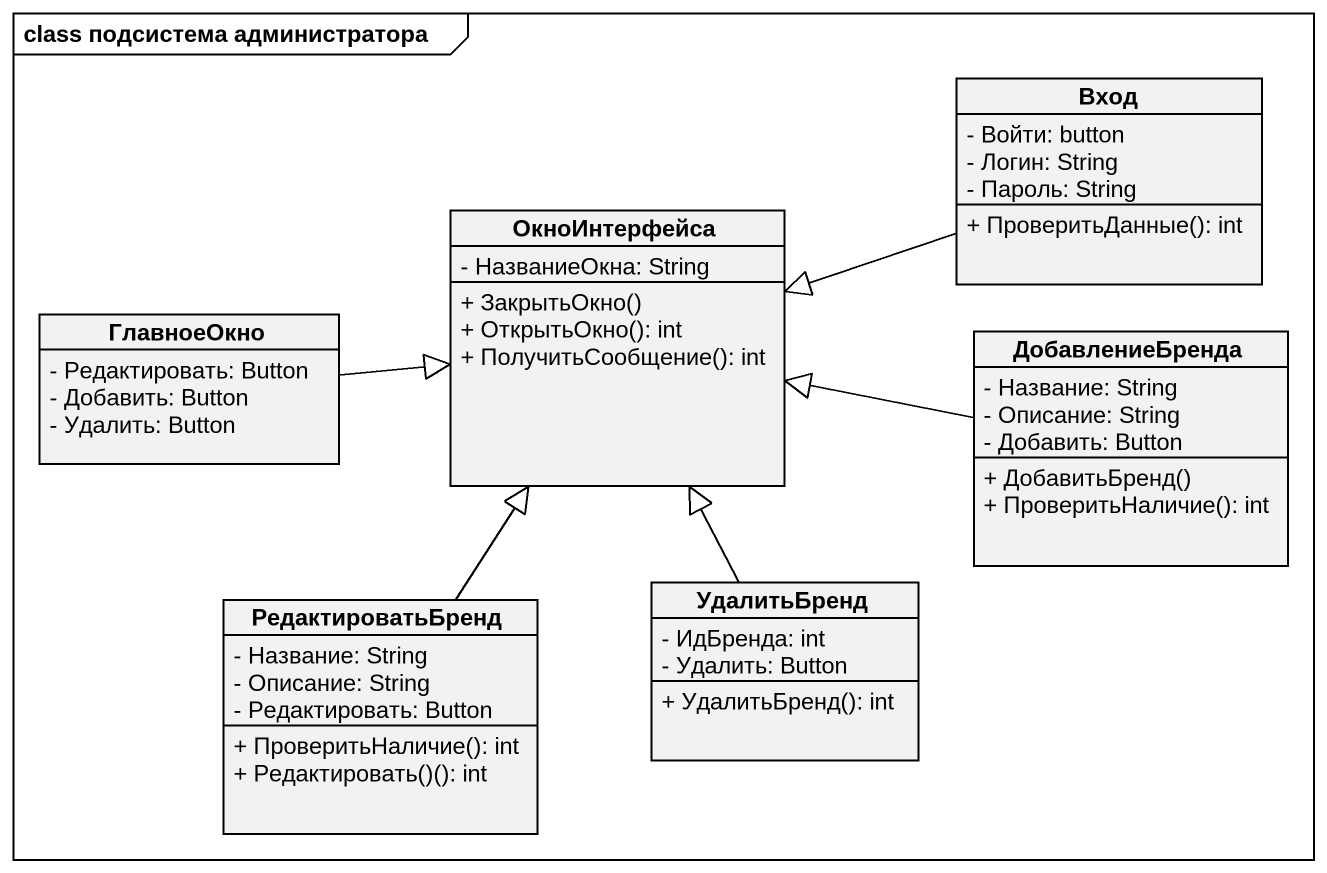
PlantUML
@startuml
mainframe class подсистема администратора
hide circle
hide empty members
skinparam classAttributeIconSize 0
class Вход {
  - Войти: button
  - Логин: String
  - Пароль: String
  + ПроверитьДанные(): int
}
class ОкноИнтерфейса {
  - НазваниеОкна: String
  + ЗакрытьОкно()
  + ОткрытьОкно(): int
  + ПолучитьСообщение(): int
}
class ГлавноеОкно {
  - Редактировать: Button
  - Добавить: Button
  - Удалить: Button
}
class ДобавлениеБренда {
  - Название: String
  - Описание: String
  - Добавить: Button
  + ДобавитьБренд()
  + ПроверитьНаличие(): int
}
class УдалитьБренд {
  - ИдБренда: int
  - Удалить: Button
  + УдалитьБренд(): int
}
class РедактироватьБренд {
  - Название: String
  - Описание: String
  - Редактировать: Button
  + ПроверитьНаличие(): int
  + Редактировать()(): int
}
Вход -left-|> ОкноИнтерфейса
ГлавноеОкно -right-|> ОкноИнтерфейса
ДобавлениеБренда -left-|> ОкноИнтерфейса
УдалитьБренд -up-|> ОкноИнтерфейса
РедактироватьБренд -up-|> ОкноИнтерфейса
@enduml
